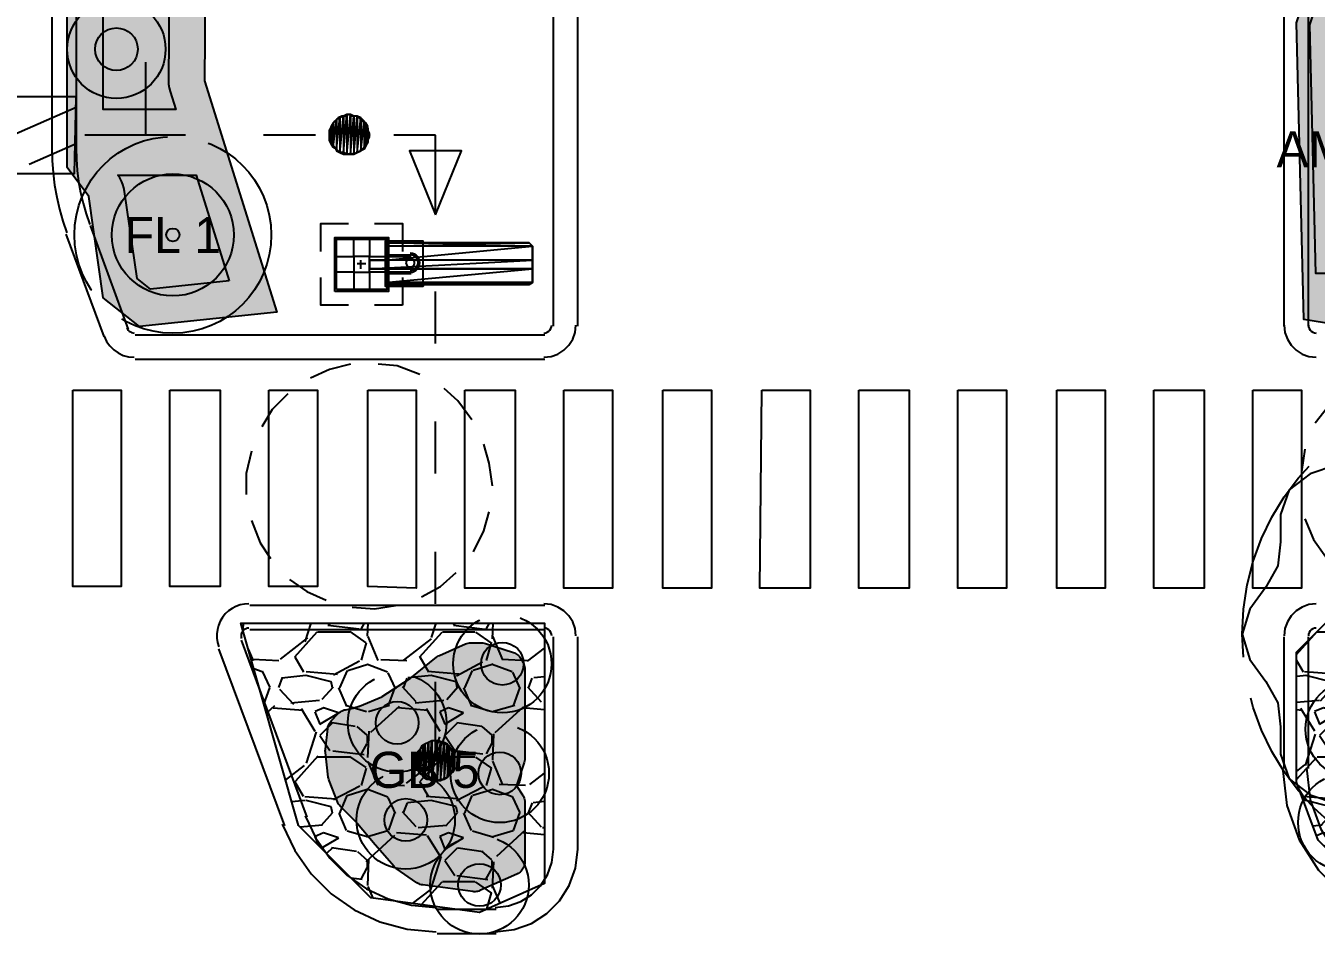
# Model space of a CAD drawing. Header units: metres. Extents: x 1 to 213, y 1 to 147.
# Drawn here: x 58.88 to 66.75, y 85.37 to 90.91 of the extents above; entities that cross this region are included whole.
import ezdxf
from ezdxf.enums import TextEntityAlignment as Align

# ---------------------------------------------------------------- set-up
doc = ezdxf.new("R2010")
doc.units = ezdxf.units.M
doc.linetypes.add('DASHED', pattern=[1.524, 1.27, -0.254])
for name, color, linetype in [('00-BASE-ARQUITECTURA', 8, 'Continuous'), ('PJ-ARBOLES', 94, 'Continuous'), ('PJ-ARBUSTOS', 82, 'Continuous'), ('PJ-COPA-ADULTA', 8, 'DASHED'), ('PJ-CUBRESUELOS', 150, 'Continuous'), ('PJ-ETIQUETAS', 7, 'Continuous'), ('PJ-GRAVILLA', 42, 'Continuous'), ('PJ-LIMITE-JARDIN', 7, 'Continuous'), ('PJ-MASAS', 92, 'Continuous'), ('PJ-MASAS-RELLENO', 92, 'Continuous'), ('PJ-RIEGO-SECTORES', 5, 'Continuous')]:
    doc.layers.add(name, color=color, linetype=linetype)

# ---------------------------------------------------------------- blocks, each defined once
blk = doc.blocks.new('PJ_FL')
for radius in [0.372, 0.04]:
    blk.add_circle((0, 0), radius)
at = {"flags": 1}
for tag, p, height in [('CODIGO', (0.15, 0.15), 0.2), ('ESPECIE', (0.15, -0.1), 0.15), ('ZONA', (0.15, -0.3), 0.15)]:
    blk.add_attdef(tag, p, '', height=height, dxfattribs=at)
blk = doc.blocks.new('PJ_GB')
blk.add_circle((0, 0), 0.13)
at = {"flags": 1}
for tag, p, height in [('CODIGO', (0.15, 0.15), 0.2), ('ESPECIE', (0.15, -0.1), 0.15), ('ZONA', (0.15, -0.3), 0.15)]:
    blk.add_attdef(tag, p, '', height=height, dxfattribs=at)
blk = doc.blocks.new('PJ_CD')
for p, q in [((0.0599, 0.2633), (0.1829, 0.8045)), ((-0.1981, 0.1835), (-0.6052, 0.5607)), ((0.2579, 0.0798), (0.7882, 0.2438)), ((-0.2579, -0.0798), (-0.7882, -0.2438)), ((0.1981, -0.1835), (0.6052, -0.5607)), ((-0.0599, -0.2633), (-0.1829, -0.8045))]:
    blk.add_line(p, q)
blk.add_lwpolyline([(1.5, 0), (1.4545, 0.1529), (1.3572, 0.2885), (1.2839, 0.4172), (1.2675, 0.5643), (1.2666, 0.7312), (1.2135, 0.8817), (1.0868, 0.9786), (0.9284, 1.0311), (0.7935, 1.0922), (0.6937, 1.2016), (0.5949, 1.3361), (0.4635, 1.4266), (0.3041, 1.4305), (0.145, 1.3799), (0, 1.35), (-0.145, 1.3799), (-0.3041, 1.4305), (-0.4635, 1.4266), (-0.5949, 1.3361), (-0.6938, 1.2016), (-0.7935, 1.0922), (-0.9284, 1.0311), (-1.0868, 0.9786), (-1.2135, 0.8817), (-1.2666, 0.7312), (-1.2675, 0.5643), (-1.2839, 0.4172), (-1.3572, 0.2885), (-1.4545, 0.1529), (-1.5, 0), (-1.4545, -0.1529), (-1.3572, -0.2885), (-1.2839, -0.4172), (-1.2675, -0.5643), (-1.2666, -0.7312), (-1.2135, -0.8817), (-1.0868, -0.9786), (-0.9284, -1.0311), (-0.7935, -1.0922), (-0.6938, -1.2016), (-0.5949, -1.3361), (-0.4635, -1.4266), (-0.3041, -1.4305), (-0.145, -1.3799), (0, -1.35), (0.145, -1.3799), (0.3041, -1.4305), (0.4635, -1.4266), (0.5949, -1.3361), (0.6937, -1.2016), (0.7935, -1.0922), (0.9284, -1.0311), (1.0868, -0.9786), (1.2135, -0.8817), (1.2666, -0.7312), (1.2675, -0.5643), (1.2839, -0.4172), (1.3572, -0.2885), (1.4545, -0.1529), (1.5, 0)], close=True)
blk.add_circle((0, 0), 0.135)
at = {"flags": 1}
for tag, p, height in [('CODIGO', (0.15, 0.15), 0.2), ('ESPECIE', (0.15, -0.1), 0.15), ('ZONA', (0.15, -0.3), 0.15)]:
    blk.add_attdef(tag, p, '', height=height, dxfattribs=at)

msp = doc.modelspace()

# ---------------------------------------------------------------- hatches: boundary and pattern name
at = {"layer": 'PJ-GRAVILLA'}
h = msp.add_hatch(dxfattribs=at)
h.set_pattern_fill('GRAVEL', scale=0.03)
h.paths.add_polyline_path([(68.4389, 110.1548), (75.318, 110.1548), (75.3621, 107.9058), (75.1857, 107.8177), (65.1757, 107.8618), (64.7347, 107.6854), (64.426, 107.7736), (63.5441, 107.1562), (63.059, 106.5829), (62.7503, 106.8475), (62.3534, 106.8475), (61.7361, 106.2302), (60.7218, 104.9513), (60.7659, 104.5986), (61.0746, 104.2458), (60.4132, 103.3638), (59.9722, 102.526), (60.0604, 102.085), (59.9722, 90.5756), (60.4132, 89.1645), (59.5753, 89.0763), (59.3548, 89.2527), (59.2666, 89.8701), (59.1343, 90.0465), (59.1343, 101.0267), (59.443, 102.7906), (60.0163, 104.4222), (61.251, 106.4065), (63.1031, 108.2145), (64.9993, 109.317), (65.9253, 109.5815), (66.1458, 109.7579), (68.4389, 110.1548)])
h = msp.add_hatch(dxfattribs=at)
h.set_pattern_fill('GRAVEL', scale=0.03)
h.paths.add_polyline_path([(69.2326, 101.3354), (84.1816, 101.3354), (84.3579, 101.2472), (84.3579, 101.1149), (84.1816, 101.0267), (71.5698, 101.0708), (70.8201, 100.9826), (70.6878, 100.8503), (70.5555, 100.0124), (69.1444, 100.0124), (68.7034, 100.3652), (67.7333, 100.3211), (67.5569, 100.1006), (67.5128, 94.1475), (67.8656, 93.8829), (70.8642, 93.927), (71.0847, 93.7066), (71.0847, 93.442), (70.8642, 93.2656), (67.601, 93.2656), (67.4246, 93.0451), (67.4246, 92.2072), (67.1159, 92.0309), (67.0277, 91.7663), (67.0718, 89.2527), (66.9395, 89.0763), (66.675, 89.1204), (66.6309, 90.9284), (66.7632, 91.3253), (66.675, 99.0423), (67.16, 100.1447), (67.5128, 100.5416), (68.4389, 101.159), (69.2326, 101.3354)])
h = msp.add_hatch(dxfattribs=at)
h.set_pattern_fill('GRAVEL', scale=0.03)
h.paths.add_polyline_path([(68.3507, 90.5756), (68.8357, 90.5756), (69.0121, 90.3993), (69.0121, 85.8132), (68.7034, 85.5045), (67.4687, 85.5045), (67.0718, 85.6368), (66.7632, 85.9454), (66.6309, 86.2982), (66.6309, 87.092), (66.8073, 87.2684), (68.1743, 87.2684), (68.4389, 87.6211), (68.4389, 88.8118), (68.1743, 89.1204), (68.1743, 90.3993), (68.3507, 90.5756)])
h = msp.add_hatch(dxfattribs=at)
h.set_pattern_fill('GRAVEL', scale=0.03)
h.paths.add_polyline_path([(60.1927, 87.2684), (62.0448, 87.2684), (62.0448, 85.6809), (61.6479, 85.5045), (60.9864, 85.5927), (60.5455, 86.0336), (60.1927, 87.2684)])
at = {"layer": 'PJ-MASAS-RELLENO'}
for points in [[(59.7522, 90.5773), (59.7532, 90.5546), (59.7565, 90.5321), (59.7622, 90.51), (59.7966, 90.4), (59.3543, 90.4), (59.3543, 94), (59.7784, 94), (59.7522, 90.5773)], [(67.3446, 92.2537), (67.0762, 92.1003), (67.0692, 92.0958), (67.0627, 92.0906), (67.0568, 92.0847), (67.0515, 92.0783), (67.0469, 92.0713), (67.0431, 92.0639), (67.04, 92.0562), (66.9518, 91.7916), (66.9495, 91.7828), (66.9481, 91.7739), (66.9478, 91.7649), (66.9892, 89.4), (66.7482, 89.4), (66.7112, 90.9164), (66.8391, 91.3), (66.8414, 91.3086), (66.8428, 91.3173), (66.8432, 91.3262), (66.8309, 92.4), (67.3446, 92.4), (67.3446, 92.2537)], [(60.1231, 89.3552), (59.6422, 89.3046), (59.5603, 89.3701), (59.4844, 89.9012), (59.4802, 89.9229), (59.4739, 89.944), (59.4654, 89.9644), (59.455, 89.9838), (59.444, 90), (59.9216, 90), (60.1231, 89.3552)], [(61.1413, 85.7722), (61.1359, 85.7762), (61.1308, 85.7808), (61.1262, 85.7857), (61.0142, 85.9151), (61.0134, 85.916), (60.9052, 86.0451), (60.903, 86.0475), (60.7999, 86.1518), (60.7945, 86.1579), (60.7897, 86.1645), (60.7856, 86.1716), (60.7822, 86.1791), (60.7317, 86.3089), (60.7296, 86.3152), (60.7279, 86.3218), (60.7268, 86.3284), (60.7088, 86.48), (60.7083, 86.4893), (60.7088, 86.4987), (60.7235, 86.6261), (60.7247, 86.6334), (60.7265, 86.6405), (60.729, 86.6474), (60.7322, 86.6541), (60.7359, 86.6605), (60.7402, 86.6665), (60.745, 86.672), (60.7878, 86.7171), (60.7939, 86.7228), (60.8005, 86.7278), (60.8076, 86.7322), (60.8151, 86.7358), (60.8229, 86.7386), (60.831, 86.7405), (60.8776, 86.7493), (60.8832, 86.7508), (60.9149, 86.7617), (60.9172, 86.7626), (61.0525, 86.8187), (61.0541, 86.8195), (61.0557, 86.8204), (61.2225, 86.9288), (61.2258, 86.9312), (61.386, 87.0604), (61.3916, 87.0646), (61.3976, 87.0682), (61.4039, 87.0713), (61.5628, 87.1415), (61.5706, 87.1445), (61.5786, 87.1466), (61.5868, 87.1479), (61.5951, 87.1484), (61.6609, 87.1484), (61.6692, 87.1479), (61.6775, 87.1466), (61.6855, 87.1445), (61.8552, 87.0895), (61.8622, 87.0869), (61.8689, 87.0837), (61.8753, 87.0798), (61.8812, 87.0754), (61.8868, 87.0704), (61.8918, 87.0649), (61.8963, 87.059), (61.9003, 87.0527), (61.9144, 87.0276), (61.9181, 87.0203), (61.921, 87.0126), (61.9231, 87.0046), (61.9243, 86.9965), (61.9248, 86.9883), (61.9248, 86.4435), (61.9243, 86.4351), (61.923, 86.4268), (61.9208, 86.4187), (61.8752, 86.2784), (61.8746, 86.2765), (61.8756, 86.2749), (61.9114, 86.221), (61.9154, 86.2143), (61.9187, 86.2072), (61.9213, 86.1999), (61.9232, 86.1923), (61.9244, 86.1846), (61.9248, 86.1768), (61.9248, 85.8108), (61.9244, 85.8032), (61.9233, 85.7956), (61.9215, 85.7881), (61.9189, 85.7808), (61.9157, 85.7739), (61.9118, 85.7672), (61.9074, 85.761), (61.9023, 85.7552), (61.8967, 85.75), (61.8906, 85.7453), (61.8841, 85.7412), (61.8773, 85.7377), (61.6508, 85.6371), (61.644, 85.6344), (61.6369, 85.6324), (61.6297, 85.631), (61.6224, 85.6303), (61.615, 85.6303), (61.6077, 85.6309), (61.3024, 85.6716), (61.295, 85.6729), (61.2877, 85.675), (61.2807, 85.6777), (61.2739, 85.6811), (61.2675, 85.6851), (61.1413, 85.7722)]]:
    msp.add_hatch(color=7, dxfattribs=at).paths.add_polyline_path(points)

# ---------------------------------------------------------------- linework, layer by layer
at = {"layer": '00-BASE-ARQUITECTURA'}
for points in [[(66.555, 89.0799), (66.555, 98.4355)], [(66.7032, 89.0799), (66.7032, 98.4355)], [(62.0994, 89.0799), (62.0994, 92.2231)], [(62.2476, 89.0799), (62.2476, 92.2231)], [(59.0409, 91.7998), (59.0409, 90.1594)], [(59.189, 91.7998), (59.189, 90.1594)], [(59.6124, 90.6885), (59.6124, 90.244)], [(59.189, 90.4134), (58.3953, 90.0641)], [(60.8506, 90.371), (60.8294, 90.3604), (60.8083, 90.3604), (60.7871, 90.3499), (60.7659, 90.3287), (60.7554, 90.3181), (60.7448, 90.297), (60.7342, 90.2758), (60.7342, 90.2546), (60.7342, 90.2335), (60.7448, 90.2123), (60.7448, 90.1911), (60.7659, 90.17), (60.7765, 90.1488), (60.7977, 90.1382), (60.8189, 90.1276), (60.84, 90.1276), (60.8612, 90.1276), (60.8824, 90.1276), (60.9035, 90.1382), (60.9247, 90.1488), (60.9459, 90.17), (60.9564, 90.1911), (60.967, 90.2123), (60.9776, 90.2335), (60.9776, 90.2546), (60.967, 90.2758), (60.967, 90.297), (60.9564, 90.3181), (60.9353, 90.3287), (60.9141, 90.3499), (60.9035, 90.3604), (60.8718, 90.3604), (60.8506, 90.371)], [(60.7554, 90.3181), (60.7554, 90.17), (60.7765, 90.3393), (60.7554, 90.3181)], [(60.7554, 90.17), (60.7765, 90.3393), (60.7765, 90.1594), (60.7554, 90.17)], [(60.7765, 90.3393), (60.7765, 90.1594), (60.7977, 90.3499), (60.7765, 90.3393)], [(60.7765, 90.1594), (60.7977, 90.3499), (60.7977, 90.1382), (60.7765, 90.1594)], [(60.7977, 90.3499), (60.7977, 90.1382), (60.8189, 90.3604), (60.7977, 90.3499)], [(60.7977, 90.1382), (60.8189, 90.3604), (60.8189, 90.1382), (60.7977, 90.1382)], [(60.8189, 90.3604), (60.8189, 90.1382), (60.84, 90.371), (60.8189, 90.3604)], [(60.8189, 90.1382), (60.84, 90.371), (60.84, 90.1276), (60.8189, 90.1382)], [(60.84, 90.371), (60.84, 90.1276), (60.8612, 90.371), (60.84, 90.371)], [(60.84, 90.1276), (60.8612, 90.371), (60.8612, 90.1276), (60.84, 90.1276)], [(60.8612, 90.371), (60.8612, 90.1276), (60.8824, 90.3604), (60.8612, 90.371)], [(60.8612, 90.1276), (60.8824, 90.3604), (60.8824, 90.1276), (60.8612, 90.1276)], [(60.8824, 90.3604), (60.8824, 90.1276), (60.9035, 90.3604), (60.8824, 90.3604)], [(60.8824, 90.1276), (60.9035, 90.3604), (60.9035, 90.1382), (60.8824, 90.1276)], [(60.9035, 90.3604), (60.9035, 90.1382), (60.9247, 90.3499), (60.9035, 90.3604)], [(60.9035, 90.1382), (60.9247, 90.3499), (60.9247, 90.1488), (60.9035, 90.1382)], [(60.9247, 90.3499), (60.9247, 90.1488), (60.9459, 90.3287), (60.9247, 90.3499)], [(60.7342, 90.2758), (60.7342, 90.2123), (60.7448, 90.297), (60.7342, 90.2758)], [(60.7342, 90.2123), (60.7448, 90.297), (60.7448, 90.1911), (60.7342, 90.2123)], [(60.7342, 90.2546), (60.7342, 90.2335), (60.7342, 90.2758), (60.7342, 90.2546)], [(60.7342, 90.2335), (60.7342, 90.2758), (60.7342, 90.2123), (60.7342, 90.2335)], [(60.7448, 90.297), (60.7448, 90.1911), (60.7554, 90.3181), (60.7448, 90.297)], [(60.7448, 90.1911), (60.7554, 90.3181), (60.7554, 90.17), (60.7448, 90.1911)], [(60.9247, 90.1488), (60.9459, 90.3287), (60.9459, 90.1594), (60.9247, 90.1488)], [(60.9459, 90.3287), (60.9459, 90.1594), (60.9564, 90.3075), (60.9459, 90.3287)], [(60.9459, 90.1594), (60.9564, 90.3075), (60.9564, 90.1805), (60.9459, 90.1594)], [(60.9564, 90.3075), (60.9564, 90.1805), (60.967, 90.2864), (60.9564, 90.3075)], [(60.9564, 90.1805), (60.967, 90.2864), (60.967, 90.2017), (60.9564, 90.1805)], [(60.967, 90.2017), (60.967, 90.2864), (60.967, 90.2652), (60.967, 90.2017)], [(60.967, 90.2017), (60.967, 90.2229), (60.967, 90.2652), (60.967, 90.2017)], [(60.967, 90.2229), (60.967, 90.2652), (60.9776, 90.244), (60.967, 90.2229)], [(59.189, 90.1911), (58.9033, 90.0641)], [(59.6124, 90.244), (59.242, 90.244)], [(59.8558, 90.244), (59.6124, 90.244)], [(60.6495, 90.244), (60.332, 90.244)], [(61.3798, 90.244), (61.1258, 90.244)], [(61.3798, 89.7678), (61.3798, 90.244)], [(59.0409, 90.1647), (59.0428, 90.0893), (59.0484, 90.0142), (59.0579, 89.9396), (59.071, 89.8656), (59.0879, 89.7923), (59.1085, 89.7198), (59.1327, 89.6484)], [(59.189, 90.1647), (59.1907, 90.0967), (59.1959, 90.0291), (59.2044, 89.9619), (59.2162, 89.8951), (59.2314, 89.8291), (59.2499, 89.7638), (59.2717, 89.6995)], [(61.3798, 89.7572), (61.5385, 90.1488), (61.221, 90.1488), (61.3798, 89.7572)], [(60.6813, 89.535), (60.6813, 89.7043), (60.8506, 89.7043)], [(61.0094, 89.7043), (61.1787, 89.7043), (61.1787, 89.535)], [(59.1255, 89.6408), (59.3584, 89.0164)], [(59.2737, 89.6937), (59.5065, 89.0587)], [(60.7765, 89.5032), (60.8824, 89.5032), (60.8824, 89.609)], [(60.9776, 89.609), (60.9776, 89.5032), (61.0835, 89.5032)], [(61.3057, 89.5985), (61.3057, 89.5985), (61.0729, 89.5985), (61.3057, 89.5985), (61.0729, 89.5985), (61.0729, 89.5879), (61.3057, 89.5985)], [(61.0729, 89.5879), (61.3057, 89.5879), (61.3057, 89.5985), (61.0729, 89.5879)], [(61.9724, 89.5667), (61.0729, 89.5667), (61.9513, 89.5879), (61.9724, 89.5667)], [(61.0729, 89.5667), (61.9513, 89.5879), (61.0729, 89.5879), (61.0729, 89.5667)], [(61.0729, 89.5879), (61.3057, 89.5879), (61.0729, 89.5879)], [(61.3057, 89.5879), (61.3057, 89.5879), (61.0729, 89.5879), (61.3057, 89.5879)], [(61.9724, 89.482), (61.0729, 89.482), (61.9724, 89.5667), (61.9724, 89.482)], [(61.0729, 89.482), (61.9724, 89.5667), (61.0729, 89.5667), (61.0729, 89.482)], [(61.0835, 89.5138), (61.0835, 89.5985)], [(61.3057, 89.5879), (61.9513, 89.5879), (61.3057, 89.5879)], [(61.3057, 89.3339), (61.9513, 89.3339), (61.9724, 89.3445), (61.9724, 89.5667), (61.9513, 89.5879), (61.3057, 89.5879)], [(60.9247, 89.4291), (60.9247, 89.482)], [(61.9724, 89.4291), (60.9776, 89.4291), (61.9724, 89.482), (61.9724, 89.4291)], [(60.9776, 89.4291), (61.9724, 89.482), (60.9776, 89.482), (60.9776, 89.4291)], [(60.9776, 89.482), (61.0729, 89.482)], [(61.0835, 89.5138), (61.2316, 89.5138)], [(61.0835, 89.5138), (61.0835, 89.5032), (61.0835, 89.408), (61.0835, 89.3974), (61.0835, 89.3233)], [(61.0835, 89.5032), (61.2316, 89.5032)], [(61.1999, 89.4662), (61.2006, 89.4601), (61.2026, 89.4545), (61.2057, 89.4496), (61.2098, 89.4455), (61.2147, 89.4424), (61.2203, 89.4404), (61.2263, 89.4397), (61.2324, 89.4404), (61.238, 89.4424), (61.2429, 89.4455), (61.247, 89.4496), (61.2501, 89.4545), (61.2521, 89.4601), (61.2528, 89.4662), (61.2521, 89.4722), (61.2501, 89.4778), (61.247, 89.4827), (61.2429, 89.4868), (61.238, 89.4899), (61.2324, 89.4919), (61.2263, 89.4926), (61.2203, 89.4919), (61.2147, 89.4899), (61.2098, 89.4868), (61.2057, 89.4827), (61.2026, 89.4778), (61.2006, 89.4722), (61.1999, 89.4662)], [(61.2263, 89.408), (61.2397, 89.4095), (61.2519, 89.4139), (61.2627, 89.4207), (61.2717, 89.4298), (61.2786, 89.4406), (61.283, 89.4528), (61.2845, 89.4662), (61.283, 89.4795), (61.2786, 89.4918), (61.2717, 89.5026), (61.2627, 89.5116), (61.2519, 89.5185), (61.2397, 89.5228), (61.2263, 89.5244)], [(61.2263, 89.4185), (61.2372, 89.4198), (61.2473, 89.4234), (61.2561, 89.429), (61.2635, 89.4364), (61.2691, 89.4452), (61.2727, 89.4552), (61.2739, 89.4662), (61.2727, 89.4771), (61.2691, 89.4871), (61.2635, 89.496), (61.2561, 89.5033), (61.2473, 89.5089), (61.2372, 89.5125), (61.2263, 89.5138)], [(60.8824, 89.408), (60.7765, 89.408)], [(60.8824, 89.408), (60.8824, 89.3021)], [(60.9035, 89.4609), (60.9564, 89.4609)], [(60.9776, 89.4291), (61.0729, 89.4291), (60.9776, 89.4291)], [(60.9776, 89.4291), (61.0729, 89.4291)], [(61.0835, 89.408), (60.9776, 89.408), (60.9776, 89.3021)], [(61.9724, 89.3445), (61.0729, 89.3445), (61.9724, 89.4291), (61.9724, 89.3445)], [(61.0729, 89.3445), (61.9724, 89.4291), (61.0729, 89.4291), (61.0729, 89.3445)], [(61.9724, 89.4291), (61.0729, 89.4291), (61.9724, 89.4291)], [(61.0729, 89.4291), (61.9724, 89.4291), (61.0729, 89.4291)], [(61.2316, 89.408), (61.0835, 89.408)], [(61.2316, 89.3974), (61.0835, 89.3974)], [(60.8506, 89.2069), (60.6813, 89.2069), (60.6813, 89.3762)], [(61.9513, 89.3339), (61.0729, 89.3339), (61.9724, 89.3445), (61.9513, 89.3339)], [(61.0729, 89.3339), (61.9724, 89.3445), (61.0729, 89.3445), (61.0729, 89.3339)], [(61.3057, 89.3233), (61.0729, 89.3233), (61.3057, 89.3339), (61.3057, 89.3233)], [(61.0729, 89.3233), (61.3057, 89.3339), (61.0729, 89.3339), (61.0729, 89.3233)], [(61.9513, 89.3339), (61.9513, 89.3339), (61.0729, 89.3339), (61.9513, 89.3339), (61.0729, 89.3339), (61.3057, 89.3339), (61.9513, 89.3339)], [(61.0729, 89.3233), (61.3057, 89.3233), (61.0729, 89.3233)], [(61.1787, 89.3762), (61.1787, 89.2069)], [(61.3798, 88.974), (61.3798, 89.2915)], [(61.1787, 89.2069), (61.0094, 89.2069)], [(62.0412, 88.8894), (62.0861, 88.8945), (62.1273, 88.9093), (62.1637, 88.9324), (62.194, 88.9627), (62.2171, 88.9991), (62.2319, 89.0403), (62.237, 89.0852)], [(62.0412, 89.0375), (62.0522, 89.0388), (62.0622, 89.0424), (62.071, 89.048), (62.0784, 89.0554), (62.084, 89.0642), (62.0876, 89.0742), (62.0889, 89.0852)], [(66.555, 89.0852), (66.5602, 89.0403), (66.5749, 88.9991), (66.598, 88.9627), (66.6284, 88.9324), (66.6647, 88.9093), (66.7059, 88.8945), (66.7508, 88.8894)], [(66.7032, 89.0852), (66.7044, 89.0742), (66.708, 89.0642), (66.7137, 89.0554), (66.721, 89.048), (66.7299, 89.0424), (66.7399, 89.0388), (66.7508, 89.0375)], [(59.3598, 89.0177), (59.3746, 88.9863), (59.3942, 88.9585), (59.4182, 88.9348), (59.4457, 88.9156), (59.4762, 88.9013), (59.509, 88.8924), (59.5436, 88.8894)], [(59.4989, 89.0687), (59.5025, 89.0611), (59.5072, 89.0544), (59.5131, 89.0486), (59.5198, 89.0439), (59.5272, 89.0404), (59.5352, 89.0383), (59.5436, 89.0375)], [(59.5489, 89.027), (62.0465, 89.027)], [(59.5489, 88.8788), (62.0465, 88.8788)], [(60.8612, 88.847), (60.7342, 88.8153), (60.6178, 88.7624)], [(61.2845, 88.7835), (61.1469, 88.8365), (61.0305, 88.847)], [(61.602, 88.5084), (61.5174, 88.6248), (61.4327, 88.6989)], [(66.9149, 88.6883), (66.8196, 88.5825), (66.7455, 88.4872)], [(60.4802, 88.6671), (60.3849, 88.5719), (60.3214, 88.466)], [(61.3798, 88.1803), (61.3798, 88.4978)], [(60.2579, 88.3179), (60.2262, 88.1803), (60.2262, 88.0533)], [(61.729, 88.1062), (61.7079, 88.2438), (61.6761, 88.3602)], [(66.682, 88.3285), (66.6609, 88.1909), (66.6609, 88.0745)], [(60.2579, 87.8945), (60.3109, 87.757), (60.3744, 87.6617)], [(61.6126, 87.704), (61.6761, 87.831), (61.7079, 87.9475)], [(66.682, 87.9051), (66.7349, 87.7781), (66.809, 87.6723)], [(61.3798, 87.3865), (61.3798, 87.704)], [(60.4908, 87.5347), (60.5966, 87.4606), (60.713, 87.4077)], [(61.2951, 87.4289), (61.4115, 87.4924), (61.5068, 87.577)], [(60.2421, 87.3865), (60.215, 87.3847), (60.1887, 87.3791), (60.1636, 87.3701), (60.1399, 87.3578), (60.1182, 87.3424), (60.0986, 87.324), (60.0815, 87.3028), (60.0675, 87.2795), (60.057, 87.2548), (60.0501, 87.229), (60.0466, 87.2026), (60.0468, 87.1759), (60.0507, 87.1494), (60.0583, 87.1233)], [(62.0465, 87.376), (60.2474, 87.376)], [(60.8718, 87.3654), (61.0094, 87.3548), (61.1364, 87.376)], [(62.237, 87.1907), (62.2319, 87.2356), (62.2171, 87.2769), (62.194, 87.3132), (62.1637, 87.3435), (62.1273, 87.3666), (62.0861, 87.3814), (62.0412, 87.3865)], [(66.7508, 87.3865), (66.7059, 87.3814), (66.6647, 87.3666), (66.6284, 87.3435), (66.598, 87.3132), (66.5749, 87.2769), (66.5602, 87.2356), (66.555, 87.1907)], [(60.2421, 87.2384), (60.2355, 87.2379), (60.2291, 87.2366), (60.223, 87.2344), (60.2172, 87.2314), (60.2119, 87.2276), (60.2072, 87.2232), (60.203, 87.218), (60.1996, 87.2123), (60.1971, 87.2063), (60.1954, 87.2001), (60.1945, 87.1936), (60.1946, 87.1871), (60.1955, 87.1807), (60.1974, 87.1743)], [(62.0465, 87.2278), (60.2474, 87.2278)], [(62.0889, 87.1907), (62.0876, 87.2017), (62.084, 87.2117), (62.0784, 87.2205), (62.071, 87.2279), (62.0622, 87.2335), (62.0522, 87.2371), (62.0412, 87.2384)], [(66.7508, 87.2384), (66.7399, 87.2371), (66.7299, 87.2335), (66.721, 87.2279), (66.7137, 87.2205), (66.708, 87.2117), (66.7044, 87.2017), (66.7032, 87.1907)], [(60.0569, 87.1114), (60.459, 86.0319)], [(60.1944, 87.1643), (60.5966, 86.0848)], [(62.0994, 85.8837), (62.0994, 87.1855)], [(62.2476, 85.8837), (62.2476, 87.1855)], [(66.555, 86.3811), (66.555, 87.1855)], [(66.7032, 86.3811), (66.7032, 87.1855)], [(61.3798, 86.4235), (61.3798, 86.9103)], [(61.3798, 86.5505), (61.3586, 86.5505), (61.3374, 86.5399), (61.3163, 86.5293), (61.2951, 86.5187), (61.2845, 86.4975), (61.2739, 86.4764), (61.2634, 86.4552), (61.2634, 86.434), (61.2634, 86.4129), (61.2634, 86.3917), (61.2739, 86.3705), (61.2951, 86.3494), (61.3057, 86.3282), (61.3269, 86.3176), (61.348, 86.3176), (61.3692, 86.307), (61.3904, 86.307), (61.4115, 86.3176), (61.4327, 86.3176), (61.4539, 86.3282), (61.475, 86.3494), (61.4856, 86.3705), (61.4962, 86.3917), (61.4962, 86.4129), (61.4962, 86.434), (61.4962, 86.4552), (61.4856, 86.4764), (61.475, 86.4975), (61.4644, 86.5187), (61.4433, 86.5293), (61.4221, 86.5399), (61.4009, 86.5505), (61.3798, 86.5505)], [(61.2634, 86.4658), (61.2634, 86.3917), (61.2739, 86.487), (61.2634, 86.4658)], [(61.2634, 86.3917), (61.2739, 86.487), (61.2739, 86.3705), (61.2634, 86.3917)], [(61.2739, 86.487), (61.2739, 86.3705), (61.2845, 86.4975), (61.2739, 86.487)], [(61.2739, 86.3705), (61.2845, 86.4975), (61.2845, 86.3494), (61.2739, 86.3705)], [(61.2845, 86.4975), (61.2845, 86.3494), (61.3057, 86.5187), (61.2845, 86.4975)], [(61.2845, 86.3494), (61.3057, 86.5187), (61.3057, 86.3388), (61.2845, 86.3494)], [(61.3057, 86.5187), (61.3057, 86.3388), (61.3163, 86.5293), (61.3057, 86.5187)], [(61.3057, 86.3388), (61.3163, 86.5293), (61.3163, 86.3282), (61.3057, 86.3388)], [(61.3163, 86.5293), (61.3163, 86.3282), (61.3374, 86.5399), (61.3163, 86.5293)], [(61.3163, 86.3282), (61.3374, 86.5399), (61.3374, 86.3176), (61.3163, 86.3282)], [(61.3374, 86.5399), (61.3374, 86.3176), (61.3586, 86.5505), (61.3374, 86.5399)], [(61.3374, 86.3176), (61.3586, 86.5505), (61.3586, 86.307), (61.3374, 86.3176)], [(61.3586, 86.5505), (61.3586, 86.307), (61.3904, 86.5505), (61.3586, 86.5505)], [(61.3586, 86.307), (61.3904, 86.5505), (61.3904, 86.307), (61.3586, 86.307)], [(61.3904, 86.5505), (61.3904, 86.307), (61.4115, 86.5399), (61.3904, 86.5505)], [(61.3904, 86.307), (61.4115, 86.5399), (61.4115, 86.307), (61.3904, 86.307)], [(61.4115, 86.5399), (61.4115, 86.307), (61.4327, 86.5399), (61.4115, 86.5399)], [(61.4115, 86.307), (61.4327, 86.5399), (61.4327, 86.3176), (61.4115, 86.307)], [(61.4327, 86.5399), (61.4327, 86.3176), (61.4539, 86.5293), (61.4327, 86.5399)], [(61.4327, 86.3176), (61.4539, 86.5293), (61.4539, 86.3282), (61.4327, 86.3176)], [(61.4539, 86.5293), (61.4539, 86.3282), (61.4644, 86.5081), (61.4539, 86.5293)], [(61.4539, 86.3282), (61.4644, 86.5081), (61.4644, 86.3494), (61.4539, 86.3282)], [(61.4644, 86.5081), (61.4644, 86.3494), (61.4856, 86.4975), (61.4644, 86.5081)], [(61.4644, 86.3494), (61.4856, 86.4975), (61.4856, 86.36), (61.4644, 86.3494)], [(61.4856, 86.4975), (61.4856, 86.36), (61.4962, 86.4764), (61.4856, 86.4975)], [(61.2634, 86.434), (61.2634, 86.4129), (61.2634, 86.4658), (61.2634, 86.434)], [(61.2634, 86.4129), (61.2634, 86.4658), (61.2634, 86.3917), (61.2634, 86.4129)], [(61.4856, 86.36), (61.4962, 86.4764), (61.4962, 86.3811), (61.4856, 86.36)], [(61.4962, 86.3811), (61.4962, 86.4764), (61.4962, 86.4552), (61.4962, 86.3811)], [(61.4962, 86.3811), (61.4962, 86.4023), (61.4962, 86.4552), (61.4962, 86.3811)], [(61.4962, 86.4023), (61.4962, 86.4552), (61.4962, 86.4235), (61.4962, 86.4023)], [(66.5444, 86.3864), (66.5708, 86.1571), (66.6461, 85.9466), (66.7642, 85.7609), (66.919, 85.606), (67.1047, 85.4879), (67.3152, 85.4127), (67.5446, 85.3863)], [(66.6926, 86.3864), (66.7151, 86.1911), (66.7792, 86.0117), (66.8798, 85.8536), (67.0117, 85.7216), (67.1699, 85.6211), (67.3492, 85.557), (67.5446, 85.5345)], [(60.5853, 86.0927), (60.6497, 85.9562), (60.7352, 85.8354), (60.8393, 85.7322), (60.9591, 85.6486), (61.0918, 85.5865), (61.2347, 85.5478), (61.3851, 85.5345)], [(60.4462, 86.0416), (60.5218, 85.8814), (60.6222, 85.7396), (60.7444, 85.6184), (60.885, 85.5203), (61.0408, 85.4473), (61.2086, 85.4019), (61.3851, 85.3863)], [(61.7449, 85.3863), (61.8602, 85.3996), (61.966, 85.4374), (62.0593, 85.4967), (62.1372, 85.5746), (62.1965, 85.6679), (62.2343, 85.7737), (62.2476, 85.889)], [(61.7449, 85.5345), (61.8262, 85.5438), (61.9008, 85.5705), (61.9667, 85.6123), (62.0216, 85.6672), (62.0634, 85.7331), (62.0901, 85.8077), (62.0995, 85.889)], [(61.3904, 85.5239), (61.7502, 85.5239)], [(61.3904, 85.3757), (61.7502, 85.3757)]]:
    msp.add_lwpolyline(points, dxfattribs=at)
for points in [[(59.189, 90.4769), (54.871, 90.4769), (54.871, 90.0112), (59.1784, 90.0112)], [(60.7659, 89.2915), (60.7659, 89.6196), (61.094, 89.6196), (61.094, 89.2915)], [(60.7765, 89.3021), (60.7765, 89.609), (61.0835, 89.609), (61.0835, 89.3021)], [(61.0729, 89.5985), (61.0729, 89.3233), (61.3057, 89.3233), (61.3057, 89.5985)], [(60.8824, 89.5032), (60.8824, 89.408), (60.9776, 89.408), (60.9776, 89.5032)], [(59.1679, 88.6883), (59.4642, 88.6883), (59.4642, 87.4924), (59.1679, 87.4924)], [(59.7605, 88.6883), (60.0674, 88.6883), (60.0674, 87.4924), (59.7605, 87.4924)], [(60.3638, 88.6883), (60.6601, 88.6883), (60.6601, 87.4924), (60.3638, 87.4924)], [(60.967, 88.6883), (61.2634, 88.6883), (61.2634, 87.4818), (60.967, 87.4924)], [(61.5597, 88.6883), (61.8666, 88.6883), (61.8666, 87.4818), (61.5597, 87.4818)], [(62.1629, 88.6883), (62.4593, 88.6883), (62.4593, 87.4818), (62.1629, 87.4818)], [(62.7662, 88.6883), (63.0625, 88.6883), (63.0625, 87.4818), (62.7662, 87.4818)], [(63.3694, 88.6883), (63.6658, 88.6883), (63.6658, 87.4818), (63.3589, 87.4818)], [(63.9621, 88.6883), (64.269, 88.6883), (64.269, 87.4818), (63.9621, 87.4818)], [(64.5654, 88.6883), (64.8617, 88.6883), (64.8617, 87.4818), (64.5654, 87.4818)], [(65.1686, 88.6883), (65.4649, 88.6883), (65.4649, 87.4818), (65.1686, 87.4818)], [(65.7613, 88.6883), (66.0682, 88.6883), (66.0682, 87.4818), (65.7613, 87.4818)], [(66.3645, 88.6883), (66.6609, 88.6883), (66.6609, 87.4818), (66.3645, 87.4818)]]:
    msp.add_lwpolyline(points, close=True, dxfattribs=at)
at = {"layer": 'PJ-COPA-ADULTA'}
for centre, radius in [((59.4343, 90.7679), 0.3), ((59.7789, 89.6357), 0.6), ((67.8, 87.2), 1.5), ((61.788, 87.0207), 0.3), ((61.1465, 86.6603), 0.3), ((66.9854, 86.621), 0.3), ((61.7722, 86.3519), 0.3), ((61.1993, 86.0679), 0.3), ((66.9404, 86.053), 0.3), ((61.6486, 85.6713), 0.3)]:
    msp.add_circle(centre, radius, dxfattribs=at)
at = {"layer": 'PJ-LIMITE-JARDIN'}
for points in [[(60.0604, 102.085), (59.9722, 90.5756), (60.4132, 89.1645), (59.5753, 89.0763), (59.3548, 89.2527), (59.2666, 89.8701), (59.1343, 90.0465), (59.1343, 101.0267), (59.443, 102.7906)], [(66.9395, 89.0763), (66.675, 89.1204), (66.6309, 90.9284), (66.7632, 91.3253), (66.675, 99.0423), (67.16, 100.1447)]]:
    msp.add_lwpolyline(points, dxfattribs=at)
for points in [[(68.3507, 90.5756), (68.8357, 90.5756), (69.0121, 90.3993), (69.0121, 85.8132), (68.7034, 85.5045), (67.4687, 85.5045), (67.0718, 85.6368), (66.7632, 85.9454), (66.6309, 86.2982), (66.6309, 87.092), (66.8073, 87.2684), (68.1743, 87.2684), (68.4389, 87.6211), (68.4389, 88.8118), (68.1743, 89.1204), (68.1743, 90.3993), (68.3507, 90.5756)], [(60.1927, 87.2684), (62.0448, 87.2684), (62.0448, 85.6809), (61.6479, 85.5045), (60.9864, 85.5927), (60.5455, 86.0336), (60.1927, 87.2684)]]:
    msp.add_lwpolyline(points, close=True, dxfattribs=at)
at = {"layer": 'PJ-MASAS'}
for points in [[(59.7522, 90.5773), (59.7532, 90.5546), (59.7565, 90.5321), (59.7622, 90.51), (59.7966, 90.4), (59.3543, 90.4), (59.3543, 94), (59.7784, 94), (59.7522, 90.5773)], [(67.3446, 92.2537), (67.0762, 92.1003), (67.0692, 92.0958), (67.0627, 92.0906), (67.0568, 92.0847), (67.0515, 92.0783), (67.0469, 92.0713), (67.0431, 92.0639), (67.04, 92.0562), (66.9518, 91.7916), (66.9495, 91.7828), (66.9481, 91.7739), (66.9478, 91.7649), (66.9892, 89.4), (66.7482, 89.4), (66.7112, 90.9164), (66.8391, 91.3), (66.8414, 91.3086), (66.8428, 91.3173), (66.8432, 91.3262), (66.8309, 92.4), (67.3446, 92.4), (67.3446, 92.2537)], [(60.1231, 89.3552), (59.6422, 89.3046), (59.5603, 89.3701), (59.4844, 89.9012), (59.4802, 89.9229), (59.4739, 89.944), (59.4654, 89.9644), (59.455, 89.9838), (59.444, 90), (59.9216, 90), (60.1231, 89.3552)], [(61.1413, 85.7722), (61.1359, 85.7762), (61.1308, 85.7808), (61.1262, 85.7857), (61.0142, 85.9151), (61.0134, 85.916), (60.9052, 86.0451), (60.903, 86.0475), (60.7999, 86.1518), (60.7945, 86.1579), (60.7897, 86.1645), (60.7856, 86.1716), (60.7822, 86.1791), (60.7317, 86.3089), (60.7296, 86.3152), (60.7279, 86.3218), (60.7268, 86.3284), (60.7088, 86.48), (60.7083, 86.4893), (60.7088, 86.4987), (60.7235, 86.6261), (60.7247, 86.6334), (60.7265, 86.6405), (60.729, 86.6474), (60.7322, 86.6541), (60.7359, 86.6605), (60.7402, 86.6665), (60.745, 86.672), (60.7878, 86.7171), (60.7939, 86.7228), (60.8005, 86.7278), (60.8076, 86.7322), (60.8151, 86.7358), (60.8229, 86.7386), (60.831, 86.7405), (60.8776, 86.7493), (60.8832, 86.7508), (60.9149, 86.7617), (60.9172, 86.7626), (61.0525, 86.8187), (61.0541, 86.8195), (61.0557, 86.8204), (61.2225, 86.9288), (61.2258, 86.9312), (61.386, 87.0604), (61.3916, 87.0646), (61.3976, 87.0682), (61.4039, 87.0713), (61.5628, 87.1415), (61.5706, 87.1445), (61.5786, 87.1466), (61.5868, 87.1479), (61.5951, 87.1484), (61.6609, 87.1484), (61.6692, 87.1479), (61.6775, 87.1466), (61.6855, 87.1445), (61.8552, 87.0895), (61.8622, 87.0869), (61.8689, 87.0837), (61.8753, 87.0798), (61.8812, 87.0754), (61.8868, 87.0704), (61.8918, 87.0649), (61.8963, 87.059), (61.9003, 87.0527), (61.9144, 87.0276), (61.9181, 87.0203), (61.921, 87.0126), (61.9231, 87.0046), (61.9243, 86.9965), (61.9248, 86.9883), (61.9248, 86.4435), (61.9243, 86.4351), (61.923, 86.4268), (61.9208, 86.4187), (61.8752, 86.2784), (61.8746, 86.2765), (61.8756, 86.2749), (61.9114, 86.221), (61.9154, 86.2143), (61.9187, 86.2072), (61.9213, 86.1999), (61.9232, 86.1923), (61.9244, 86.1846), (61.9248, 86.1768), (61.9248, 85.8108), (61.9244, 85.8032), (61.9233, 85.7956), (61.9215, 85.7881), (61.9189, 85.7808), (61.9157, 85.7739), (61.9118, 85.7672), (61.9074, 85.761), (61.9023, 85.7552), (61.8967, 85.75), (61.8906, 85.7453), (61.8841, 85.7412), (61.8773, 85.7377), (61.6508, 85.6371), (61.644, 85.6344), (61.6369, 85.6324), (61.6297, 85.631), (61.6224, 85.6303), (61.615, 85.6303), (61.6077, 85.6309), (61.3024, 85.6716), (61.295, 85.6729), (61.2877, 85.675), (61.2807, 85.6777), (61.2739, 85.6811), (61.2675, 85.6851), (61.1413, 85.7722)]]:
    msp.add_lwpolyline(points, close=True, dxfattribs=at)
at = {"layer": 'PJ-RIEGO-SECTORES'}
for points in [[(60.0604, 102.085), (59.9722, 90.5756), (60.4132, 89.1645), (59.5753, 89.0763), (59.3548, 89.2527), (59.2666, 89.8701), (59.1343, 90.0465), (59.1343, 101.0267), (59.443, 102.7906)], [(66.9395, 89.0763), (66.675, 89.1204), (66.6309, 90.9284), (66.7632, 91.3253), (66.675, 99.0423), (67.16, 100.1447)]]:
    msp.add_lwpolyline(points, dxfattribs=at)
for points in [[(69.0121, 85.8132), (68.7034, 85.5045), (67.4687, 85.5045), (67.0718, 85.6368), (66.7632, 85.9454), (66.6309, 86.2982), (66.6309, 87.092), (66.8073, 87.2684), (68.1743, 87.2684), (68.4389, 87.6211), (68.4389, 88.8118), (68.1743, 89.1204), (68.1743, 90.3993), (68.3507, 90.5756), (68.8357, 90.5756), (69.0121, 90.3993), (69.0121, 85.8132)], [(61.6479, 85.5045), (60.9864, 85.5927), (60.5455, 86.0336), (60.1927, 87.2684), (62.0448, 87.2684), (62.0448, 85.6809), (61.6479, 85.5045)]]:
    msp.add_lwpolyline(points, close=True, dxfattribs=at)

# ---------------------------------------------------------------- block references
at = {"layer": 'PJ-ARBOLES'}
msp.add_blockref('PJ_CD', (67.8, 87.2), dxfattribs=at)
at = {"layer": 'PJ-ARBUSTOS'}
msp.add_blockref('PJ_FL', (59.7789, 89.6357), dxfattribs=at)
at = {"layer": 'PJ-CUBRESUELOS'}
for p in [(59.4343, 90.7679), (61.788, 87.0207), (61.1465, 86.6603), (61.7722, 86.3519), (61.1993, 86.0679), (61.6486, 85.6713)]:
    msp.add_blockref('PJ_GB', p, dxfattribs=at)

# ---------------------------------------------------------------- texts
at = {"layer": 'PJ-ETIQUETAS'}
for s, p in [('AM 1', (66.8528, 90.1582)), ('FL 1', (59.7789, 89.6357)), ('GB 5', (61.3138, 86.3736))]:
    msp.add_text(s, height=0.22, dxfattribs=at).set_placement(p, align=Align.MIDDLE_CENTER)

doc.saveas('drawing.dxf')
